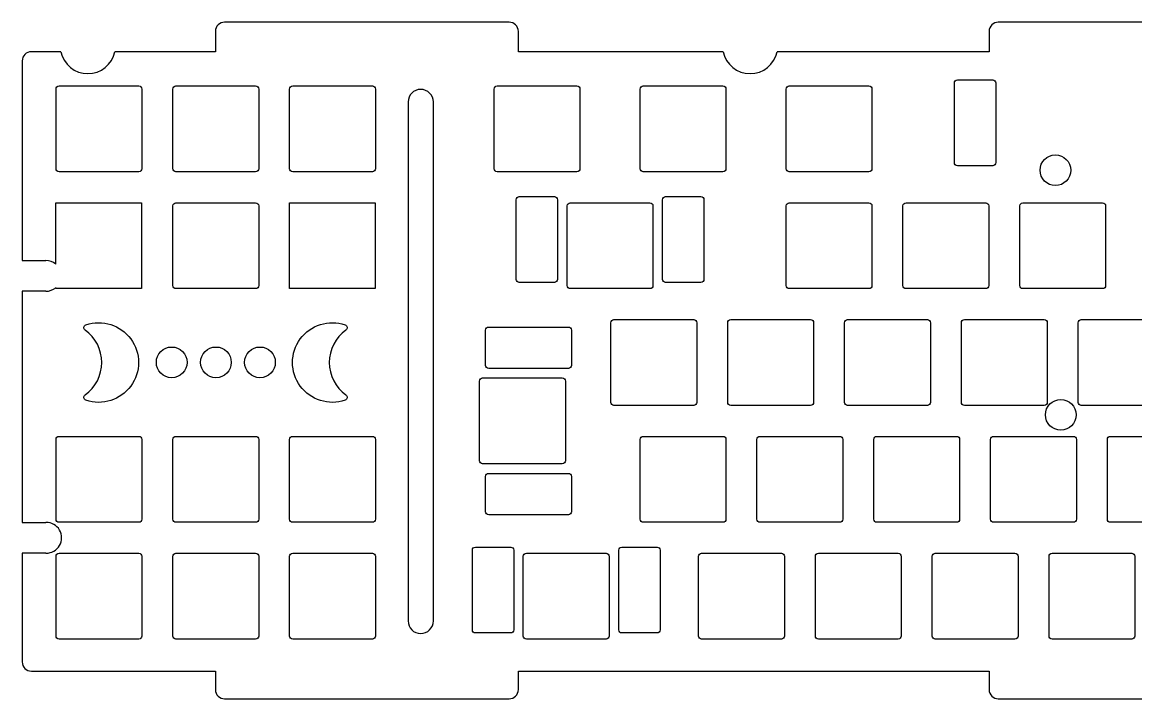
# Model space of a CAD drawing. Header units: millimetres. Extents: x -360 to -2, y -107 to 3.
# Drawn here: x -360.4 to -178.8, y -107.5 to 2.9 of the extents above; entities that cross this region are included whole.
import ezdxf

# ---------------------------------------------------------------- set-up
doc = ezdxf.new("R2010")
doc.units = ezdxf.units.MM
doc.layers.get('0').update_dxf_attribs({"linetype": 'CONTINUOUS'})

msp = doc.modelspace()

# ---------------------------------------------------------------- linework, layer by layer
for p, q in [((-280.97, 2.86), (-327.37, 2.86)), ((-280.97, 2.86), (-327.37, 2.86)), ((-154.8, 2.86), (-201.2, 2.86)), ((-154.8, 2.86), (-201.2, 2.86)), ((-328.87, 1.36), (-328.87, -1.94)), ((-328.87, 1.36), (-328.87, -1.94)), ((-279.47, -1.94), (-279.47, 1.36)), ((-279.47, -1.94), (-279.47, 1.36)), ((-202.7, 1.36), (-202.7, -1.94)), ((-202.7, 1.36), (-202.7, -1.94)), ((-360.37, -3.44), (-360.37, -36)), ((-360.37, -3.44), (-360.37, -36)), ((-354.07, -1.94), (-358.87, -1.94)), ((-354.07, -1.94), (-358.87, -1.94)), ((-328.87, -1.94), (-345.26, -1.94)), ((-328.87, -1.94), (-345.26, -1.94)), ((-246.07, -1.94), (-279.47, -1.94)), ((-246.07, -1.94), (-279.47, -1.94)), ((-202.7, -1.94), (-237.26, -1.94)), ((-202.7, -1.94), (-237.26, -1.94)), ((-208.36, -20.03), (-208.36, -7.03)), ((-208.36, -20.03), (-208.36, -7.03)), ((-207.86, -6.53), (-202.11, -6.53)), ((-207.86, -6.53), (-202.11, -6.53)), ((-201.61, -7.03), (-201.61, -20.03)), ((-201.61, -7.03), (-201.61, -20.03)), ((-354.86, -21.03), (-354.86, -8.03)), ((-354.86, -21.03), (-354.86, -8.03)), ((-354.36, -7.53), (-341.36, -7.53)), ((-354.36, -7.53), (-341.36, -7.53)), ((-340.86, -8.03), (-340.86, -21.03)), ((-340.86, -8.03), (-340.86, -21.03)), ((-335.81, -21.03), (-335.81, -8.03)), ((-335.81, -21.03), (-335.81, -8.03)), ((-335.31, -7.53), (-322.31, -7.53)), ((-335.31, -7.53), (-322.31, -7.53)), ((-321.81, -8.03), (-321.81, -21.03)), ((-321.81, -8.03), (-321.81, -21.03)), ((-316.76, -21.03), (-316.76, -8.03)), ((-316.76, -21.03), (-316.76, -8.03)), ((-316.26, -7.53), (-303.26, -7.53)), ((-316.26, -7.53), (-303.26, -7.53)), ((-302.76, -8.03), (-302.76, -21.03)), ((-302.76, -8.03), (-302.76, -21.03)), ((-283.42, -21.03), (-283.42, -8.03)), ((-283.42, -21.03), (-283.42, -8.03)), ((-282.92, -7.53), (-269.92, -7.53)), ((-282.92, -7.53), (-269.92, -7.53)), ((-269.42, -8.03), (-269.42, -21.03)), ((-269.42, -8.03), (-269.42, -21.03)), ((-259.61, -21.03), (-259.61, -8.03)), ((-259.61, -21.03), (-259.61, -8.03)), ((-259.11, -7.53), (-246.11, -7.53)), ((-259.11, -7.53), (-246.11, -7.53)), ((-245.61, -8.03), (-245.61, -21.03)), ((-245.61, -8.03), (-245.61, -21.03)), ((-235.8, -21.03), (-235.8, -8.03)), ((-235.8, -21.03), (-235.8, -8.03)), ((-235.3, -7.53), (-222.3, -7.53)), ((-235.3, -7.53), (-222.3, -7.53)), ((-221.8, -8.03), (-221.8, -21.03)), ((-221.8, -8.03), (-221.8, -21.03)), ((-341.36, -21.53), (-354.36, -21.53)), ((-341.36, -21.53), (-354.36, -21.53)), ((-322.31, -21.53), (-335.31, -21.53)), ((-322.31, -21.53), (-335.31, -21.53)), ((-303.26, -21.53), (-316.26, -21.53)), ((-303.26, -21.53), (-316.26, -21.53)), ((-269.92, -21.53), (-282.92, -21.53)), ((-269.92, -21.53), (-282.92, -21.53)), ((-246.11, -21.53), (-259.11, -21.53)), ((-246.11, -21.53), (-259.11, -21.53)), ((-222.3, -21.53), (-235.3, -21.53)), ((-222.3, -21.53), (-235.3, -21.53)), ((-202.11, -20.53), (-207.86, -20.53)), ((-202.11, -20.53), (-207.86, -20.53)), ((-354.9, -36.58), (-354.9, -26.58)), ((-354.9, -26.58), (-340.9, -26.58)), ((-354.9, -36.58), (-354.9, -26.58)), ((-354.9, -26.58), (-340.9, -26.58)), ((-340.9, -26.58), (-340.9, -40.58)), ((-340.9, -26.58), (-340.9, -40.58)), ((-335.81, -40.08), (-335.81, -27.08)), ((-335.81, -40.08), (-335.81, -27.08)), ((-335.31, -26.58), (-322.31, -26.58)), ((-335.31, -26.58), (-322.31, -26.58)), ((-321.81, -27.08), (-321.81, -40.08)), ((-321.81, -27.08), (-321.81, -40.08)), ((-279.83, -39.08), (-279.83, -26.08)), ((-279.83, -39.08), (-279.83, -26.08)), ((-279.33, -25.58), (-273.58, -25.58)), ((-279.33, -25.58), (-273.58, -25.58)), ((-273.08, -26.08), (-273.08, -39.08)), ((-273.08, -26.08), (-273.08, -39.08)), ((-271.51, -40.08), (-271.51, -27.08)), ((-271.51, -40.08), (-271.51, -27.08)), ((-271.01, -26.58), (-258.01, -26.58)), ((-271.01, -26.58), (-258.01, -26.58)), ((-257.51, -27.08), (-257.51, -40.08)), ((-257.51, -27.08), (-257.51, -40.08)), ((-255.95, -39.08), (-255.95, -26.08)), ((-255.95, -39.08), (-255.95, -26.08)), ((-255.45, -25.58), (-249.7, -25.58)), ((-255.45, -25.58), (-249.7, -25.58)), ((-249.2, -26.08), (-249.2, -39.08)), ((-249.2, -26.08), (-249.2, -39.08)), ((-235.8, -40.08), (-235.8, -27.08)), ((-235.8, -40.08), (-235.8, -27.08)), ((-235.3, -26.58), (-222.3, -26.58)), ((-235.3, -26.58), (-222.3, -26.58)), ((-221.8, -27.08), (-221.8, -40.08)), ((-221.8, -27.08), (-221.8, -40.08)), ((-216.75, -40.08), (-216.75, -27.08)), ((-216.75, -40.08), (-216.75, -27.08)), ((-216.25, -26.58), (-203.25, -26.58)), ((-216.25, -26.58), (-203.25, -26.58)), ((-202.75, -27.08), (-202.75, -40.08)), ((-202.75, -27.08), (-202.75, -40.08)), ((-197.7, -40.08), (-197.7, -27.08)), ((-197.7, -40.08), (-197.7, -27.08)), ((-197.2, -26.58), (-184.2, -26.58)), ((-197.2, -26.58), (-184.2, -26.58)), ((-183.7, -27.08), (-183.7, -40.08)), ((-183.7, -27.08), (-183.7, -40.08)), ((-360.37, -36), (-356.52, -36)), ((-360.37, -36), (-356.52, -36)), ((-273.58, -39.58), (-279.33, -39.58)), ((-273.58, -39.58), (-279.33, -39.58)), ((-249.7, -39.58), (-255.45, -39.58)), ((-249.7, -39.58), (-255.45, -39.58)), ((-356.52, -41), (-360.37, -41)), ((-360.37, -41), (-360.37, -78.71)), ((-356.52, -41), (-360.37, -41)), ((-360.37, -41), (-360.37, -78.71)), ((-354.9, -40.58), (-354.9, -40.42)), ((-354.9, -40.58), (-354.9, -40.42)), ((-340.9, -40.58), (-354.9, -40.58)), ((-340.9, -40.58), (-354.9, -40.58)), ((-322.31, -40.58), (-335.31, -40.58)), ((-322.31, -40.58), (-335.31, -40.58)), ((-258.01, -40.58), (-271.01, -40.58)), ((-258.01, -40.58), (-271.01, -40.58)), ((-222.3, -40.58), (-235.3, -40.58)), ((-222.3, -40.58), (-235.3, -40.58)), ((-203.25, -40.58), (-216.25, -40.58)), ((-203.25, -40.58), (-216.25, -40.58)), ((-184.2, -40.58), (-197.2, -40.58)), ((-184.2, -40.58), (-197.2, -40.58)), ((-284.3, -46.84), (-271.3, -46.84)), ((-284.3, -46.84), (-271.3, -46.84)), ((-264.37, -59.13), (-264.37, -46.13)), ((-264.37, -59.13), (-264.37, -46.13)), ((-263.87, -45.63), (-250.87, -45.63)), ((-263.87, -45.63), (-250.87, -45.63)), ((-250.37, -46.13), (-250.37, -59.13)), ((-250.37, -46.13), (-250.37, -59.13)), ((-245.32, -59.13), (-245.32, -46.13)), ((-245.32, -59.13), (-245.32, -46.13)), ((-244.82, -45.63), (-231.82, -45.63)), ((-244.82, -45.63), (-231.82, -45.63)), ((-231.32, -46.13), (-231.32, -59.13)), ((-231.32, -46.13), (-231.32, -59.13)), ((-226.27, -59.13), (-226.27, -46.13)), ((-226.27, -59.13), (-226.27, -46.13)), ((-225.77, -45.63), (-212.77, -45.63)), ((-225.77, -45.63), (-212.77, -45.63)), ((-212.27, -46.13), (-212.27, -59.13)), ((-212.27, -46.13), (-212.27, -59.13)), ((-207.22, -59.13), (-207.22, -46.13)), ((-207.22, -59.13), (-207.22, -46.13)), ((-206.72, -45.63), (-193.72, -45.63)), ((-206.72, -45.63), (-193.72, -45.63)), ((-193.22, -46.13), (-193.22, -59.13)), ((-193.22, -46.13), (-193.22, -59.13)), ((-188.17, -59.13), (-188.17, -46.13)), ((-188.17, -59.13), (-188.17, -46.13)), ((-187.67, -45.63), (-174.67, -45.63)), ((-187.67, -45.63), (-174.67, -45.63)), ((-284.8, -53.09), (-284.8, -47.34)), ((-284.8, -53.09), (-284.8, -47.34)), ((-270.8, -47.34), (-270.8, -53.09)), ((-270.8, -47.34), (-270.8, -53.09)), ((-271.3, -53.59), (-284.3, -53.59)), ((-271.3, -53.59), (-284.3, -53.59)), ((-285.8, -68.65), (-285.8, -55.65)), ((-285.8, -68.65), (-285.8, -55.65)), ((-285.3, -55.15), (-272.3, -55.15)), ((-285.3, -55.15), (-272.3, -55.15)), ((-271.8, -55.65), (-271.8, -68.65)), ((-271.8, -55.65), (-271.8, -68.65)), ((-250.87, -59.63), (-263.87, -59.63)), ((-250.87, -59.63), (-263.87, -59.63)), ((-231.82, -59.63), (-244.82, -59.63)), ((-231.82, -59.63), (-244.82, -59.63)), ((-212.77, -59.63), (-225.77, -59.63)), ((-212.77, -59.63), (-225.77, -59.63)), ((-193.72, -59.63), (-206.72, -59.63)), ((-193.72, -59.63), (-206.72, -59.63)), ((-174.67, -59.63), (-187.67, -59.63)), ((-174.67, -59.63), (-187.67, -59.63)), ((-354.86, -78.18), (-354.86, -65.18)), ((-354.86, -78.18), (-354.86, -65.18)), ((-354.36, -64.68), (-341.36, -64.68)), ((-354.36, -64.68), (-341.36, -64.68)), ((-340.86, -65.18), (-340.86, -78.18)), ((-340.86, -65.18), (-340.86, -78.18)), ((-335.81, -78.18), (-335.81, -65.18)), ((-335.81, -78.18), (-335.81, -65.18)), ((-335.31, -64.68), (-322.31, -64.68)), ((-335.31, -64.68), (-322.31, -64.68)), ((-321.81, -65.18), (-321.81, -78.18)), ((-321.81, -65.18), (-321.81, -78.18)), ((-316.76, -78.18), (-316.76, -65.18)), ((-316.76, -78.18), (-316.76, -65.18)), ((-316.26, -64.68), (-303.26, -64.68)), ((-316.26, -64.68), (-303.26, -64.68)), ((-302.76, -65.18), (-302.76, -78.18)), ((-302.76, -65.18), (-302.76, -78.18)), ((-259.61, -78.18), (-259.61, -65.18)), ((-259.61, -78.18), (-259.61, -65.18)), ((-259.11, -64.68), (-246.11, -64.68)), ((-259.11, -64.68), (-246.11, -64.68)), ((-245.61, -65.18), (-245.61, -78.18)), ((-245.61, -65.18), (-245.61, -78.18)), ((-240.56, -78.18), (-240.56, -65.18)), ((-240.56, -78.18), (-240.56, -65.18)), ((-240.06, -64.68), (-227.06, -64.68)), ((-240.06, -64.68), (-227.06, -64.68)), ((-226.56, -65.18), (-226.56, -78.18)), ((-226.56, -65.18), (-226.56, -78.18)), ((-221.51, -78.18), (-221.51, -65.18)), ((-221.51, -78.18), (-221.51, -65.18)), ((-221.01, -64.68), (-208.01, -64.68)), ((-221.01, -64.68), (-208.01, -64.68)), ((-207.51, -65.18), (-207.51, -78.18)), ((-207.51, -65.18), (-207.51, -78.18)), ((-202.46, -78.18), (-202.46, -65.18)), ((-202.46, -78.18), (-202.46, -65.18)), ((-201.96, -64.68), (-188.96, -64.68)), ((-201.96, -64.68), (-188.96, -64.68)), ((-188.46, -65.18), (-188.46, -78.18)), ((-188.46, -65.18), (-188.46, -78.18)), ((-183.41, -78.18), (-183.41, -65.18)), ((-183.41, -78.18), (-183.41, -65.18)), ((-182.91, -64.68), (-169.91, -64.68)), ((-182.91, -64.68), (-169.91, -64.68)), ((-272.3, -69.15), (-285.3, -69.15)), ((-272.3, -69.15), (-285.3, -69.15)), ((-284.3, -70.71), (-271.3, -70.71)), ((-284.3, -70.71), (-271.3, -70.71)), ((-284.8, -76.96), (-284.8, -71.21)), ((-284.8, -76.96), (-284.8, -71.21)), ((-270.8, -71.21), (-270.8, -76.96)), ((-270.8, -71.21), (-270.8, -76.96)), ((-271.3, -77.46), (-284.3, -77.46)), ((-271.3, -77.46), (-284.3, -77.46)), ((-360.37, -78.71), (-356.5, -78.71)), ((-360.37, -78.71), (-356.5, -78.71)), ((-341.36, -78.68), (-354.36, -78.68)), ((-341.36, -78.68), (-354.36, -78.68)), ((-322.31, -78.68), (-335.31, -78.68)), ((-322.31, -78.68), (-335.31, -78.68)), ((-303.26, -78.68), (-316.26, -78.68)), ((-303.26, -78.68), (-316.26, -78.68)), ((-246.11, -78.68), (-259.11, -78.68)), ((-246.11, -78.68), (-259.11, -78.68)), ((-227.06, -78.68), (-240.06, -78.68)), ((-227.06, -78.68), (-240.06, -78.68)), ((-208.01, -78.68), (-221.01, -78.68)), ((-208.01, -78.68), (-221.01, -78.68)), ((-188.96, -78.68), (-201.96, -78.68)), ((-188.96, -78.68), (-201.96, -78.68)), ((-169.91, -78.68), (-182.91, -78.68)), ((-169.91, -78.68), (-182.91, -78.68)), ((-286.97, -96.23), (-286.97, -83.23)), ((-286.97, -96.23), (-286.97, -83.23)), ((-286.47, -82.73), (-280.72, -82.73)), ((-286.47, -82.73), (-280.72, -82.73)), ((-280.22, -83.23), (-280.22, -96.23)), ((-280.22, -83.23), (-280.22, -96.23)), ((-263.09, -96.23), (-263.09, -83.23)), ((-263.09, -96.23), (-263.09, -83.23)), ((-262.59, -82.73), (-256.84, -82.73)), ((-262.59, -82.73), (-256.84, -82.73)), ((-256.34, -83.23), (-256.34, -96.23)), ((-256.34, -83.23), (-256.34, -96.23)), ((-356.5, -83.71), (-360.37, -83.71)), ((-360.37, -83.71), (-360.37, -101.46)), ((-356.5, -83.71), (-360.37, -83.71)), ((-360.37, -83.71), (-360.37, -101.46)), ((-354.86, -97.23), (-354.86, -84.23)), ((-354.86, -97.23), (-354.86, -84.23)), ((-354.36, -83.73), (-341.36, -83.73)), ((-354.36, -83.73), (-341.36, -83.73)), ((-340.86, -84.23), (-340.86, -97.23)), ((-340.86, -84.23), (-340.86, -97.23)), ((-335.81, -97.23), (-335.81, -84.23)), ((-335.81, -97.23), (-335.81, -84.23)), ((-335.31, -83.73), (-322.31, -83.73)), ((-335.31, -83.73), (-322.31, -83.73)), ((-321.81, -84.23), (-321.81, -97.23)), ((-321.81, -84.23), (-321.81, -97.23)), ((-316.76, -97.23), (-316.76, -84.23)), ((-316.76, -97.23), (-316.76, -84.23)), ((-316.26, -83.73), (-303.26, -83.73)), ((-316.26, -83.73), (-303.26, -83.73)), ((-302.76, -84.23), (-302.76, -97.23)), ((-302.76, -84.23), (-302.76, -97.23)), ((-278.66, -97.23), (-278.66, -84.23)), ((-278.66, -97.23), (-278.66, -84.23)), ((-278.16, -83.73), (-265.16, -83.73)), ((-278.16, -83.73), (-265.16, -83.73)), ((-264.66, -84.23), (-264.66, -97.23)), ((-264.66, -84.23), (-264.66, -97.23)), ((-250.08, -97.23), (-250.08, -84.23)), ((-250.08, -97.23), (-250.08, -84.23)), ((-249.58, -83.73), (-236.58, -83.73)), ((-249.58, -83.73), (-236.58, -83.73)), ((-236.08, -84.23), (-236.08, -97.23)), ((-236.08, -84.23), (-236.08, -97.23)), ((-231.03, -97.23), (-231.03, -84.23)), ((-231.03, -97.23), (-231.03, -84.23)), ((-230.53, -83.73), (-217.53, -83.73)), ((-230.53, -83.73), (-217.53, -83.73)), ((-217.03, -84.23), (-217.03, -97.23)), ((-217.03, -84.23), (-217.03, -97.23)), ((-211.98, -97.23), (-211.98, -84.23)), ((-211.98, -97.23), (-211.98, -84.23)), ((-211.48, -83.73), (-198.48, -83.73)), ((-211.48, -83.73), (-198.48, -83.73)), ((-197.98, -84.23), (-197.98, -97.23)), ((-197.98, -84.23), (-197.98, -97.23)), ((-192.93, -97.23), (-192.93, -84.23)), ((-192.93, -97.23), (-192.93, -84.23)), ((-192.43, -83.73), (-179.43, -83.73)), ((-192.43, -83.73), (-179.43, -83.73)), ((-178.93, -84.23), (-178.93, -97.23)), ((-178.93, -84.23), (-178.93, -97.23)), ((-341.36, -97.73), (-354.36, -97.73)), ((-341.36, -97.73), (-354.36, -97.73)), ((-322.31, -97.73), (-335.31, -97.73)), ((-322.31, -97.73), (-335.31, -97.73)), ((-303.26, -97.73), (-316.26, -97.73)), ((-303.26, -97.73), (-316.26, -97.73)), ((-280.72, -96.73), (-286.47, -96.73)), ((-280.72, -96.73), (-286.47, -96.73)), ((-265.16, -97.73), (-278.16, -97.73)), ((-265.16, -97.73), (-278.16, -97.73)), ((-256.84, -96.73), (-262.59, -96.73)), ((-256.84, -96.73), (-262.59, -96.73)), ((-236.58, -97.73), (-249.58, -97.73)), ((-236.58, -97.73), (-249.58, -97.73)), ((-217.53, -97.73), (-230.53, -97.73)), ((-217.53, -97.73), (-230.53, -97.73)), ((-198.48, -97.73), (-211.48, -97.73)), ((-198.48, -97.73), (-211.48, -97.73)), ((-179.43, -97.73), (-192.43, -97.73)), ((-179.43, -97.73), (-192.43, -97.73)), ((-358.87, -102.96), (-328.87, -102.96)), ((-358.87, -102.96), (-328.87, -102.96)), ((-328.87, -102.96), (-328.87, -105.96)), ((-328.87, -102.96), (-328.87, -105.96)), ((-279.47, -105.96), (-279.47, -102.96)), ((-279.47, -102.96), (-202.7, -102.96)), ((-279.47, -105.96), (-279.47, -102.96)), ((-279.47, -102.96), (-202.7, -102.96)), ((-202.7, -102.96), (-202.7, -105.96)), ((-202.7, -102.96), (-202.7, -105.96)), ((-327.37, -107.46), (-280.97, -107.46)), ((-327.37, -107.46), (-280.97, -107.46)), ((-201.2, -107.46), (-154.8, -107.46)), ((-201.2, -107.46), (-154.8, -107.46))]:
    msp.add_line(p, q)
for points in [[(-297.45, -94.76, 1), (-293.33, -94.76), (-293.33, -10.14, 1), (-297.45, -10.14)], [(-297.45, -94.76, 1), (-293.33, -94.76), (-293.33, -10.14, 1), (-297.45, -10.14)], [(-350.11, -57.9, 0.512989), (-350.11, -47.35, -0.610914), (-349.98, -46.47, -1.392399), (-349.98, -58.78, -0.610914)], [(-350.11, -57.9, 0.512989), (-350.11, -47.35, -0.610914), (-349.98, -46.47, -1.392399), (-349.98, -58.78, -0.610914)], [(-307.59, -47.35, 0.512989), (-307.59, -57.9, -0.610914), (-307.72, -58.78, -1.392399), (-307.72, -46.47, -0.610914)], [(-307.59, -47.35, 0.512989), (-307.59, -57.9, -0.610914), (-307.72, -58.78, -1.392399), (-307.72, -46.47, -0.610914)]]:
    msp.add_lwpolyline(points, format="xyb", close=True)
msp.add_lwpolyline([(-302.8, -40.58), (-316.8, -40.58), (-316.8, -26.58), (-302.8, -26.58)], close=True)
msp.add_lwpolyline([(-302.8, -40.58), (-316.8, -40.58), (-316.8, -26.58), (-302.8, -26.58)], close=True)
for centre in [(-191.89, -21.27), (-191.89, -21.27), (-336, -52.6), (-336, -52.6), (-328.78, -52.6), (-328.78, -52.6), (-321.6, -52.6), (-321.6, -52.6), (-191.01, -61.16), (-191.01, -61.16)]:
    msp.add_circle(centre, 2.5)
for centre, radius, start, end in [((-327.37, 1.36), 1.5, 90, 180), ((-327.37, 1.36), 1.5, 90, 180), ((-280.97, 1.36), 1.5, 0, 90), ((-280.97, 1.36), 1.5, 0, 90), ((-201.2, 1.36), 1.5, 90, 180), ((-201.2, 1.36), 1.5, 90, 180), ((-358.87, -3.44), 1.5, 90, 180), ((-358.87, -3.44), 1.5, 90, 180), ((-349.67, -1.02), 4.5, 191.8282, 348.1718), ((-349.67, -1.02), 4.5, 191.8282, 348.1718), ((-241.67, -1.02), 4.5, 191.8282, 348.1718), ((-241.67, -1.02), 4.5, 191.8282, 348.1718), ((-356.5, -38.5), 2.5, 50.2379, 90.4831), ((-356.5, -38.5), 2.5, 50.2379, 90.4831), ((-356.5, -38.5), 2.5, 269.5168, 309.7621), ((-356.5, -38.5), 2.5, 269.5168, 309.7621), ((-356.45, -81.21), 2.5, -91.131, 91.1292), ((-356.45, -81.21), 2.5, -91.131, 91.1292), ((-358.87, -101.46), 1.5, 180, 270), ((-358.87, -101.46), 1.5, 180, 270), ((-327.37, -105.96), 1.5, 180, 270), ((-327.37, -105.96), 1.5, 180, 270), ((-280.97, -105.96), 1.5, -90, 0), ((-280.97, -105.96), 1.5, -90, 0), ((-201.2, -105.96), 1.5, 180, 270), ((-201.2, -105.96), 1.5, 180, 270)]:
    msp.add_arc(centre, radius, start, end)
for points in [[(-208.36, -7.03), (-208.36, -6.75), (-208.13, -6.53), (-207.86, -6.53)], [(-208.36, -7.03), (-208.36, -6.75), (-208.13, -6.53), (-207.86, -6.53)], [(-202.11, -6.53), (-201.83, -6.53), (-201.61, -6.75), (-201.61, -7.03)], [(-202.11, -6.53), (-201.83, -6.53), (-201.61, -6.75), (-201.61, -7.03)], [(-354.86, -8.03), (-354.86, -7.75), (-354.63, -7.53), (-354.36, -7.53)], [(-354.86, -8.03), (-354.86, -7.75), (-354.63, -7.53), (-354.36, -7.53)], [(-341.36, -7.53), (-341.08, -7.53), (-340.86, -7.75), (-340.86, -8.03)], [(-341.36, -7.53), (-341.08, -7.53), (-340.86, -7.75), (-340.86, -8.03)], [(-335.81, -8.03), (-335.81, -7.75), (-335.58, -7.53), (-335.31, -7.53)], [(-335.81, -8.03), (-335.81, -7.75), (-335.58, -7.53), (-335.31, -7.53)], [(-322.31, -7.53), (-322.03, -7.53), (-321.81, -7.75), (-321.81, -8.03)], [(-322.31, -7.53), (-322.03, -7.53), (-321.81, -7.75), (-321.81, -8.03)], [(-316.76, -8.03), (-316.76, -7.75), (-316.53, -7.53), (-316.26, -7.53)], [(-316.76, -8.03), (-316.76, -7.75), (-316.53, -7.53), (-316.26, -7.53)], [(-303.26, -7.53), (-302.98, -7.53), (-302.76, -7.75), (-302.76, -8.03)], [(-303.26, -7.53), (-302.98, -7.53), (-302.76, -7.75), (-302.76, -8.03)], [(-283.42, -8.03), (-283.42, -7.75), (-283.2, -7.53), (-282.92, -7.53)], [(-283.42, -8.03), (-283.42, -7.75), (-283.2, -7.53), (-282.92, -7.53)], [(-269.92, -7.53), (-269.64, -7.53), (-269.42, -7.75), (-269.42, -8.03)], [(-269.92, -7.53), (-269.64, -7.53), (-269.42, -7.75), (-269.42, -8.03)], [(-259.61, -8.03), (-259.61, -7.75), (-259.38, -7.53), (-259.11, -7.53)], [(-259.61, -8.03), (-259.61, -7.75), (-259.38, -7.53), (-259.11, -7.53)], [(-246.11, -7.53), (-245.83, -7.53), (-245.61, -7.75), (-245.61, -8.03)], [(-246.11, -7.53), (-245.83, -7.53), (-245.61, -7.75), (-245.61, -8.03)], [(-235.8, -8.03), (-235.8, -7.75), (-235.57, -7.53), (-235.3, -7.53)], [(-235.8, -8.03), (-235.8, -7.75), (-235.57, -7.53), (-235.3, -7.53)], [(-222.3, -7.53), (-222.02, -7.53), (-221.8, -7.75), (-221.8, -8.03)], [(-222.3, -7.53), (-222.02, -7.53), (-221.8, -7.75), (-221.8, -8.03)], [(-354.36, -21.53), (-354.63, -21.53), (-354.86, -21.3), (-354.86, -21.03)], [(-354.36, -21.53), (-354.63, -21.53), (-354.86, -21.3), (-354.86, -21.03)], [(-340.86, -21.03), (-340.86, -21.3), (-341.08, -21.53), (-341.36, -21.53)], [(-340.86, -21.03), (-340.86, -21.3), (-341.08, -21.53), (-341.36, -21.53)], [(-335.31, -21.53), (-335.58, -21.53), (-335.81, -21.3), (-335.81, -21.03)], [(-335.31, -21.53), (-335.58, -21.53), (-335.81, -21.3), (-335.81, -21.03)], [(-321.81, -21.03), (-321.81, -21.3), (-322.03, -21.53), (-322.31, -21.53)], [(-321.81, -21.03), (-321.81, -21.3), (-322.03, -21.53), (-322.31, -21.53)], [(-316.26, -21.53), (-316.53, -21.53), (-316.76, -21.3), (-316.76, -21.03)], [(-316.26, -21.53), (-316.53, -21.53), (-316.76, -21.3), (-316.76, -21.03)], [(-302.76, -21.03), (-302.76, -21.3), (-302.98, -21.53), (-303.26, -21.53)], [(-302.76, -21.03), (-302.76, -21.3), (-302.98, -21.53), (-303.26, -21.53)], [(-282.92, -21.53), (-283.2, -21.53), (-283.42, -21.3), (-283.42, -21.03)], [(-282.92, -21.53), (-283.2, -21.53), (-283.42, -21.3), (-283.42, -21.03)], [(-269.42, -21.03), (-269.42, -21.3), (-269.64, -21.53), (-269.92, -21.53)], [(-269.42, -21.03), (-269.42, -21.3), (-269.64, -21.53), (-269.92, -21.53)], [(-259.11, -21.53), (-259.38, -21.53), (-259.61, -21.3), (-259.61, -21.03)], [(-259.11, -21.53), (-259.38, -21.53), (-259.61, -21.3), (-259.61, -21.03)], [(-245.61, -21.03), (-245.61, -21.3), (-245.83, -21.53), (-246.11, -21.53)], [(-245.61, -21.03), (-245.61, -21.3), (-245.83, -21.53), (-246.11, -21.53)], [(-235.3, -21.53), (-235.57, -21.53), (-235.8, -21.3), (-235.8, -21.03)], [(-235.3, -21.53), (-235.57, -21.53), (-235.8, -21.3), (-235.8, -21.03)], [(-221.8, -21.03), (-221.8, -21.3), (-222.02, -21.53), (-222.3, -21.53)], [(-221.8, -21.03), (-221.8, -21.3), (-222.02, -21.53), (-222.3, -21.53)], [(-207.86, -20.53), (-208.13, -20.53), (-208.36, -20.3), (-208.36, -20.03)], [(-207.86, -20.53), (-208.13, -20.53), (-208.36, -20.3), (-208.36, -20.03)], [(-201.61, -20.03), (-201.61, -20.3), (-201.83, -20.53), (-202.11, -20.53)], [(-201.61, -20.03), (-201.61, -20.3), (-201.83, -20.53), (-202.11, -20.53)], [(-335.81, -27.08), (-335.81, -26.8), (-335.58, -26.58), (-335.31, -26.58)], [(-335.81, -27.08), (-335.81, -26.8), (-335.58, -26.58), (-335.31, -26.58)], [(-322.31, -26.58), (-322.03, -26.58), (-321.81, -26.8), (-321.81, -27.08)], [(-322.31, -26.58), (-322.03, -26.58), (-321.81, -26.8), (-321.81, -27.08)], [(-279.83, -26.08), (-279.83, -25.8), (-279.6, -25.58), (-279.33, -25.58)], [(-279.83, -26.08), (-279.83, -25.8), (-279.6, -25.58), (-279.33, -25.58)], [(-273.58, -25.58), (-273.3, -25.58), (-273.08, -25.8), (-273.08, -26.08)], [(-273.58, -25.58), (-273.3, -25.58), (-273.08, -25.8), (-273.08, -26.08)], [(-271.51, -27.08), (-271.51, -26.8), (-271.29, -26.58), (-271.01, -26.58)], [(-271.51, -27.08), (-271.51, -26.8), (-271.29, -26.58), (-271.01, -26.58)], [(-258.01, -26.58), (-257.74, -26.58), (-257.51, -26.8), (-257.51, -27.08)], [(-258.01, -26.58), (-257.74, -26.58), (-257.51, -26.8), (-257.51, -27.08)], [(-255.95, -26.08), (-255.95, -25.8), (-255.73, -25.58), (-255.45, -25.58)], [(-255.95, -26.08), (-255.95, -25.8), (-255.73, -25.58), (-255.45, -25.58)], [(-249.7, -25.58), (-249.43, -25.58), (-249.2, -25.8), (-249.2, -26.08)], [(-249.7, -25.58), (-249.43, -25.58), (-249.2, -25.8), (-249.2, -26.08)], [(-235.8, -27.08), (-235.8, -26.8), (-235.57, -26.58), (-235.3, -26.58)], [(-235.8, -27.08), (-235.8, -26.8), (-235.57, -26.58), (-235.3, -26.58)], [(-222.3, -26.58), (-222.02, -26.58), (-221.8, -26.8), (-221.8, -27.08)], [(-222.3, -26.58), (-222.02, -26.58), (-221.8, -26.8), (-221.8, -27.08)], [(-216.75, -27.08), (-216.75, -26.8), (-216.52, -26.58), (-216.25, -26.58)], [(-216.75, -27.08), (-216.75, -26.8), (-216.52, -26.58), (-216.25, -26.58)], [(-203.25, -26.58), (-202.97, -26.58), (-202.75, -26.8), (-202.75, -27.08)], [(-203.25, -26.58), (-202.97, -26.58), (-202.75, -26.8), (-202.75, -27.08)], [(-197.7, -27.08), (-197.7, -26.8), (-197.47, -26.58), (-197.2, -26.58)], [(-197.7, -27.08), (-197.7, -26.8), (-197.47, -26.58), (-197.2, -26.58)], [(-184.2, -26.58), (-183.92, -26.58), (-183.7, -26.8), (-183.7, -27.08)], [(-184.2, -26.58), (-183.92, -26.58), (-183.7, -26.8), (-183.7, -27.08)], [(-279.33, -39.58), (-279.6, -39.58), (-279.83, -39.35), (-279.83, -39.08)], [(-279.33, -39.58), (-279.6, -39.58), (-279.83, -39.35), (-279.83, -39.08)], [(-273.08, -39.08), (-273.08, -39.35), (-273.3, -39.58), (-273.58, -39.58)], [(-273.08, -39.08), (-273.08, -39.35), (-273.3, -39.58), (-273.58, -39.58)], [(-255.45, -39.58), (-255.73, -39.58), (-255.95, -39.35), (-255.95, -39.08)], [(-255.45, -39.58), (-255.73, -39.58), (-255.95, -39.35), (-255.95, -39.08)], [(-249.2, -39.08), (-249.2, -39.35), (-249.43, -39.58), (-249.7, -39.58)], [(-249.2, -39.08), (-249.2, -39.35), (-249.43, -39.58), (-249.7, -39.58)], [(-335.31, -40.58), (-335.58, -40.58), (-335.81, -40.35), (-335.81, -40.08)], [(-335.31, -40.58), (-335.58, -40.58), (-335.81, -40.35), (-335.81, -40.08)], [(-321.81, -40.08), (-321.81, -40.35), (-322.03, -40.58), (-322.31, -40.58)], [(-321.81, -40.08), (-321.81, -40.35), (-322.03, -40.58), (-322.31, -40.58)], [(-271.01, -40.58), (-271.29, -40.58), (-271.51, -40.35), (-271.51, -40.08)], [(-271.01, -40.58), (-271.29, -40.58), (-271.51, -40.35), (-271.51, -40.08)], [(-257.51, -40.08), (-257.51, -40.35), (-257.74, -40.58), (-258.01, -40.58)], [(-257.51, -40.08), (-257.51, -40.35), (-257.74, -40.58), (-258.01, -40.58)], [(-235.3, -40.58), (-235.57, -40.58), (-235.8, -40.35), (-235.8, -40.08)], [(-235.3, -40.58), (-235.57, -40.58), (-235.8, -40.35), (-235.8, -40.08)], [(-221.8, -40.08), (-221.8, -40.35), (-222.02, -40.58), (-222.3, -40.58)], [(-221.8, -40.08), (-221.8, -40.35), (-222.02, -40.58), (-222.3, -40.58)], [(-216.25, -40.58), (-216.52, -40.58), (-216.75, -40.35), (-216.75, -40.08)], [(-216.25, -40.58), (-216.52, -40.58), (-216.75, -40.35), (-216.75, -40.08)], [(-202.75, -40.08), (-202.75, -40.35), (-202.97, -40.58), (-203.25, -40.58)], [(-202.75, -40.08), (-202.75, -40.35), (-202.97, -40.58), (-203.25, -40.58)], [(-197.2, -40.58), (-197.47, -40.58), (-197.7, -40.35), (-197.7, -40.08)], [(-197.2, -40.58), (-197.47, -40.58), (-197.7, -40.35), (-197.7, -40.08)], [(-183.7, -40.08), (-183.7, -40.35), (-183.92, -40.58), (-184.2, -40.58)], [(-183.7, -40.08), (-183.7, -40.35), (-183.92, -40.58), (-184.2, -40.58)], [(-284.8, -47.34), (-284.8, -47.06), (-284.58, -46.84), (-284.3, -46.84)], [(-284.8, -47.34), (-284.8, -47.06), (-284.58, -46.84), (-284.3, -46.84)], [(-271.3, -46.84), (-271.03, -46.84), (-270.8, -47.06), (-270.8, -47.34)], [(-271.3, -46.84), (-271.03, -46.84), (-270.8, -47.06), (-270.8, -47.34)], [(-264.37, -46.13), (-264.37, -45.85), (-264.15, -45.63), (-263.87, -45.63)], [(-264.37, -46.13), (-264.37, -45.85), (-264.15, -45.63), (-263.87, -45.63)], [(-250.87, -45.63), (-250.59, -45.63), (-250.37, -45.85), (-250.37, -46.13)], [(-250.87, -45.63), (-250.59, -45.63), (-250.37, -45.85), (-250.37, -46.13)], [(-245.32, -46.13), (-245.32, -45.85), (-245.1, -45.63), (-244.82, -45.63)], [(-245.32, -46.13), (-245.32, -45.85), (-245.1, -45.63), (-244.82, -45.63)], [(-231.82, -45.63), (-231.54, -45.63), (-231.32, -45.85), (-231.32, -46.13)], [(-231.82, -45.63), (-231.54, -45.63), (-231.32, -45.85), (-231.32, -46.13)], [(-226.27, -46.13), (-226.27, -45.85), (-226.05, -45.63), (-225.77, -45.63)], [(-226.27, -46.13), (-226.27, -45.85), (-226.05, -45.63), (-225.77, -45.63)], [(-212.77, -45.63), (-212.49, -45.63), (-212.27, -45.85), (-212.27, -46.13)], [(-212.77, -45.63), (-212.49, -45.63), (-212.27, -45.85), (-212.27, -46.13)], [(-207.22, -46.13), (-207.22, -45.85), (-207, -45.63), (-206.72, -45.63)], [(-207.22, -46.13), (-207.22, -45.85), (-207, -45.63), (-206.72, -45.63)], [(-193.72, -45.63), (-193.44, -45.63), (-193.22, -45.85), (-193.22, -46.13)], [(-193.72, -45.63), (-193.44, -45.63), (-193.22, -45.85), (-193.22, -46.13)], [(-188.17, -46.13), (-188.17, -45.85), (-187.95, -45.63), (-187.67, -45.63)], [(-188.17, -46.13), (-188.17, -45.85), (-187.95, -45.63), (-187.67, -45.63)], [(-284.3, -53.59), (-284.58, -53.59), (-284.8, -53.36), (-284.8, -53.09)], [(-284.3, -53.59), (-284.58, -53.59), (-284.8, -53.36), (-284.8, -53.09)], [(-270.8, -53.09), (-270.8, -53.36), (-271.03, -53.59), (-271.3, -53.59)], [(-270.8, -53.09), (-270.8, -53.36), (-271.03, -53.59), (-271.3, -53.59)], [(-285.8, -55.65), (-285.8, -55.38), (-285.58, -55.15), (-285.3, -55.15)], [(-285.8, -55.65), (-285.8, -55.38), (-285.58, -55.15), (-285.3, -55.15)], [(-272.3, -55.15), (-272.03, -55.15), (-271.8, -55.38), (-271.8, -55.65)], [(-272.3, -55.15), (-272.03, -55.15), (-271.8, -55.38), (-271.8, -55.65)], [(-263.87, -59.63), (-264.15, -59.63), (-264.37, -59.4), (-264.37, -59.13)], [(-263.87, -59.63), (-264.15, -59.63), (-264.37, -59.4), (-264.37, -59.13)], [(-250.37, -59.13), (-250.37, -59.4), (-250.59, -59.63), (-250.87, -59.63)], [(-250.37, -59.13), (-250.37, -59.4), (-250.59, -59.63), (-250.87, -59.63)], [(-244.82, -59.63), (-245.1, -59.63), (-245.32, -59.4), (-245.32, -59.13)], [(-244.82, -59.63), (-245.1, -59.63), (-245.32, -59.4), (-245.32, -59.13)], [(-231.32, -59.13), (-231.32, -59.4), (-231.54, -59.63), (-231.82, -59.63)], [(-231.32, -59.13), (-231.32, -59.4), (-231.54, -59.63), (-231.82, -59.63)], [(-225.77, -59.63), (-226.05, -59.63), (-226.27, -59.4), (-226.27, -59.13)], [(-225.77, -59.63), (-226.05, -59.63), (-226.27, -59.4), (-226.27, -59.13)], [(-212.27, -59.13), (-212.27, -59.4), (-212.49, -59.63), (-212.77, -59.63)], [(-212.27, -59.13), (-212.27, -59.4), (-212.49, -59.63), (-212.77, -59.63)], [(-206.72, -59.63), (-207, -59.63), (-207.22, -59.4), (-207.22, -59.13)], [(-206.72, -59.63), (-207, -59.63), (-207.22, -59.4), (-207.22, -59.13)], [(-193.22, -59.13), (-193.22, -59.4), (-193.44, -59.63), (-193.72, -59.63)], [(-193.22, -59.13), (-193.22, -59.4), (-193.44, -59.63), (-193.72, -59.63)], [(-187.67, -59.63), (-187.95, -59.63), (-188.17, -59.4), (-188.17, -59.13)], [(-187.67, -59.63), (-187.95, -59.63), (-188.17, -59.4), (-188.17, -59.13)], [(-354.86, -65.18), (-354.86, -64.9), (-354.63, -64.68), (-354.36, -64.68)], [(-354.86, -65.18), (-354.86, -64.9), (-354.63, -64.68), (-354.36, -64.68)], [(-341.36, -64.68), (-341.08, -64.68), (-340.86, -64.9), (-340.86, -65.18)], [(-341.36, -64.68), (-341.08, -64.68), (-340.86, -64.9), (-340.86, -65.18)], [(-335.81, -65.18), (-335.81, -64.9), (-335.58, -64.68), (-335.31, -64.68)], [(-335.81, -65.18), (-335.81, -64.9), (-335.58, -64.68), (-335.31, -64.68)], [(-322.31, -64.68), (-322.03, -64.68), (-321.81, -64.9), (-321.81, -65.18)], [(-322.31, -64.68), (-322.03, -64.68), (-321.81, -64.9), (-321.81, -65.18)], [(-316.76, -65.18), (-316.76, -64.9), (-316.53, -64.68), (-316.26, -64.68)], [(-316.76, -65.18), (-316.76, -64.9), (-316.53, -64.68), (-316.26, -64.68)], [(-303.26, -64.68), (-302.98, -64.68), (-302.76, -64.9), (-302.76, -65.18)], [(-303.26, -64.68), (-302.98, -64.68), (-302.76, -64.9), (-302.76, -65.18)], [(-259.61, -65.18), (-259.61, -64.9), (-259.38, -64.68), (-259.11, -64.68)], [(-259.61, -65.18), (-259.61, -64.9), (-259.38, -64.68), (-259.11, -64.68)], [(-246.11, -64.68), (-245.83, -64.68), (-245.61, -64.9), (-245.61, -65.18)], [(-246.11, -64.68), (-245.83, -64.68), (-245.61, -64.9), (-245.61, -65.18)], [(-240.56, -65.18), (-240.56, -64.9), (-240.33, -64.68), (-240.06, -64.68)], [(-240.56, -65.18), (-240.56, -64.9), (-240.33, -64.68), (-240.06, -64.68)], [(-227.06, -64.68), (-226.78, -64.68), (-226.56, -64.9), (-226.56, -65.18)], [(-227.06, -64.68), (-226.78, -64.68), (-226.56, -64.9), (-226.56, -65.18)], [(-221.51, -65.18), (-221.51, -64.9), (-221.28, -64.68), (-221.01, -64.68)], [(-221.51, -65.18), (-221.51, -64.9), (-221.28, -64.68), (-221.01, -64.68)], [(-208.01, -64.68), (-207.73, -64.68), (-207.51, -64.9), (-207.51, -65.18)], [(-208.01, -64.68), (-207.73, -64.68), (-207.51, -64.9), (-207.51, -65.18)], [(-202.46, -65.18), (-202.46, -64.9), (-202.23, -64.68), (-201.96, -64.68)], [(-202.46, -65.18), (-202.46, -64.9), (-202.23, -64.68), (-201.96, -64.68)], [(-188.96, -64.68), (-188.68, -64.68), (-188.46, -64.9), (-188.46, -65.18)], [(-188.96, -64.68), (-188.68, -64.68), (-188.46, -64.9), (-188.46, -65.18)], [(-183.41, -65.18), (-183.41, -64.9), (-183.18, -64.68), (-182.91, -64.68)], [(-183.41, -65.18), (-183.41, -64.9), (-183.18, -64.68), (-182.91, -64.68)], [(-285.3, -69.15), (-285.58, -69.15), (-285.8, -68.93), (-285.8, -68.65)], [(-285.3, -69.15), (-285.58, -69.15), (-285.8, -68.93), (-285.8, -68.65)], [(-271.8, -68.65), (-271.8, -68.93), (-272.03, -69.15), (-272.3, -69.15)], [(-271.8, -68.65), (-271.8, -68.93), (-272.03, -69.15), (-272.3, -69.15)], [(-284.8, -71.21), (-284.8, -70.94), (-284.58, -70.71), (-284.3, -70.71)], [(-284.8, -71.21), (-284.8, -70.94), (-284.58, -70.71), (-284.3, -70.71)], [(-271.3, -70.71), (-271.03, -70.71), (-270.8, -70.94), (-270.8, -71.21)], [(-271.3, -70.71), (-271.03, -70.71), (-270.8, -70.94), (-270.8, -71.21)], [(-284.3, -77.46), (-284.58, -77.46), (-284.8, -77.24), (-284.8, -76.96)], [(-284.3, -77.46), (-284.58, -77.46), (-284.8, -77.24), (-284.8, -76.96)], [(-270.8, -76.96), (-270.8, -77.24), (-271.03, -77.46), (-271.3, -77.46)], [(-270.8, -76.96), (-270.8, -77.24), (-271.03, -77.46), (-271.3, -77.46)], [(-354.36, -78.68), (-354.63, -78.68), (-354.86, -78.45), (-354.86, -78.18)], [(-354.36, -78.68), (-354.63, -78.68), (-354.86, -78.45), (-354.86, -78.18)], [(-340.86, -78.18), (-340.86, -78.45), (-341.08, -78.68), (-341.36, -78.68)], [(-340.86, -78.18), (-340.86, -78.45), (-341.08, -78.68), (-341.36, -78.68)], [(-335.31, -78.68), (-335.58, -78.68), (-335.81, -78.45), (-335.81, -78.18)], [(-335.31, -78.68), (-335.58, -78.68), (-335.81, -78.45), (-335.81, -78.18)], [(-321.81, -78.18), (-321.81, -78.45), (-322.03, -78.68), (-322.31, -78.68)], [(-321.81, -78.18), (-321.81, -78.45), (-322.03, -78.68), (-322.31, -78.68)], [(-316.26, -78.68), (-316.53, -78.68), (-316.76, -78.45), (-316.76, -78.18)], [(-316.26, -78.68), (-316.53, -78.68), (-316.76, -78.45), (-316.76, -78.18)], [(-302.76, -78.18), (-302.76, -78.45), (-302.98, -78.68), (-303.26, -78.68)], [(-302.76, -78.18), (-302.76, -78.45), (-302.98, -78.68), (-303.26, -78.68)], [(-259.11, -78.68), (-259.38, -78.68), (-259.61, -78.45), (-259.61, -78.18)], [(-259.11, -78.68), (-259.38, -78.68), (-259.61, -78.45), (-259.61, -78.18)], [(-245.61, -78.18), (-245.61, -78.45), (-245.83, -78.68), (-246.11, -78.68)], [(-245.61, -78.18), (-245.61, -78.45), (-245.83, -78.68), (-246.11, -78.68)], [(-240.06, -78.68), (-240.33, -78.68), (-240.56, -78.45), (-240.56, -78.18)], [(-240.06, -78.68), (-240.33, -78.68), (-240.56, -78.45), (-240.56, -78.18)], [(-226.56, -78.18), (-226.56, -78.45), (-226.78, -78.68), (-227.06, -78.68)], [(-226.56, -78.18), (-226.56, -78.45), (-226.78, -78.68), (-227.06, -78.68)], [(-221.01, -78.68), (-221.28, -78.68), (-221.51, -78.45), (-221.51, -78.18)], [(-221.01, -78.68), (-221.28, -78.68), (-221.51, -78.45), (-221.51, -78.18)], [(-207.51, -78.18), (-207.51, -78.45), (-207.73, -78.68), (-208.01, -78.68)], [(-207.51, -78.18), (-207.51, -78.45), (-207.73, -78.68), (-208.01, -78.68)], [(-201.96, -78.68), (-202.23, -78.68), (-202.46, -78.45), (-202.46, -78.18)], [(-201.96, -78.68), (-202.23, -78.68), (-202.46, -78.45), (-202.46, -78.18)], [(-188.46, -78.18), (-188.46, -78.45), (-188.68, -78.68), (-188.96, -78.68)], [(-188.46, -78.18), (-188.46, -78.45), (-188.68, -78.68), (-188.96, -78.68)], [(-182.91, -78.68), (-183.18, -78.68), (-183.41, -78.45), (-183.41, -78.18)], [(-182.91, -78.68), (-183.18, -78.68), (-183.41, -78.45), (-183.41, -78.18)], [(-286.97, -83.23), (-286.97, -82.95), (-286.75, -82.73), (-286.47, -82.73)], [(-286.97, -83.23), (-286.97, -82.95), (-286.75, -82.73), (-286.47, -82.73)], [(-280.72, -82.73), (-280.44, -82.73), (-280.22, -82.95), (-280.22, -83.23)], [(-280.72, -82.73), (-280.44, -82.73), (-280.22, -82.95), (-280.22, -83.23)], [(-263.09, -83.23), (-263.09, -82.95), (-262.87, -82.73), (-262.59, -82.73)], [(-263.09, -83.23), (-263.09, -82.95), (-262.87, -82.73), (-262.59, -82.73)], [(-256.84, -82.73), (-256.57, -82.73), (-256.34, -82.95), (-256.34, -83.23)], [(-256.84, -82.73), (-256.57, -82.73), (-256.34, -82.95), (-256.34, -83.23)], [(-354.86, -84.23), (-354.86, -83.95), (-354.63, -83.73), (-354.36, -83.73)], [(-354.86, -84.23), (-354.86, -83.95), (-354.63, -83.73), (-354.36, -83.73)], [(-341.36, -83.73), (-341.08, -83.73), (-340.86, -83.95), (-340.86, -84.23)], [(-341.36, -83.73), (-341.08, -83.73), (-340.86, -83.95), (-340.86, -84.23)], [(-335.81, -84.23), (-335.81, -83.95), (-335.58, -83.73), (-335.31, -83.73)], [(-335.81, -84.23), (-335.81, -83.95), (-335.58, -83.73), (-335.31, -83.73)], [(-322.31, -83.73), (-322.03, -83.73), (-321.81, -83.95), (-321.81, -84.23)], [(-322.31, -83.73), (-322.03, -83.73), (-321.81, -83.95), (-321.81, -84.23)], [(-316.76, -84.23), (-316.76, -83.95), (-316.53, -83.73), (-316.26, -83.73)], [(-316.76, -84.23), (-316.76, -83.95), (-316.53, -83.73), (-316.26, -83.73)], [(-303.26, -83.73), (-302.98, -83.73), (-302.76, -83.95), (-302.76, -84.23)], [(-303.26, -83.73), (-302.98, -83.73), (-302.76, -83.95), (-302.76, -84.23)], [(-278.66, -84.23), (-278.66, -83.95), (-278.43, -83.73), (-278.16, -83.73)], [(-278.66, -84.23), (-278.66, -83.95), (-278.43, -83.73), (-278.16, -83.73)], [(-265.16, -83.73), (-264.88, -83.73), (-264.66, -83.95), (-264.66, -84.23)], [(-265.16, -83.73), (-264.88, -83.73), (-264.66, -83.95), (-264.66, -84.23)], [(-250.08, -84.23), (-250.08, -83.95), (-249.86, -83.73), (-249.58, -83.73)], [(-250.08, -84.23), (-250.08, -83.95), (-249.86, -83.73), (-249.58, -83.73)], [(-236.58, -83.73), (-236.31, -83.73), (-236.08, -83.95), (-236.08, -84.23)], [(-236.58, -83.73), (-236.31, -83.73), (-236.08, -83.95), (-236.08, -84.23)], [(-231.03, -84.23), (-231.03, -83.95), (-230.81, -83.73), (-230.53, -83.73)], [(-231.03, -84.23), (-231.03, -83.95), (-230.81, -83.73), (-230.53, -83.73)], [(-217.53, -83.73), (-217.26, -83.73), (-217.03, -83.95), (-217.03, -84.23)], [(-217.53, -83.73), (-217.26, -83.73), (-217.03, -83.95), (-217.03, -84.23)], [(-211.98, -84.23), (-211.98, -83.95), (-211.76, -83.73), (-211.48, -83.73)], [(-211.98, -84.23), (-211.98, -83.95), (-211.76, -83.73), (-211.48, -83.73)], [(-198.48, -83.73), (-198.21, -83.73), (-197.98, -83.95), (-197.98, -84.23)], [(-198.48, -83.73), (-198.21, -83.73), (-197.98, -83.95), (-197.98, -84.23)], [(-192.93, -84.23), (-192.93, -83.95), (-192.71, -83.73), (-192.43, -83.73)], [(-192.93, -84.23), (-192.93, -83.95), (-192.71, -83.73), (-192.43, -83.73)], [(-179.43, -83.73), (-179.16, -83.73), (-178.93, -83.95), (-178.93, -84.23)], [(-179.43, -83.73), (-179.16, -83.73), (-178.93, -83.95), (-178.93, -84.23)], [(-286.47, -96.73), (-286.75, -96.73), (-286.97, -96.5), (-286.97, -96.23)], [(-286.47, -96.73), (-286.75, -96.73), (-286.97, -96.5), (-286.97, -96.23)], [(-280.22, -96.23), (-280.22, -96.5), (-280.44, -96.73), (-280.72, -96.73)], [(-280.22, -96.23), (-280.22, -96.5), (-280.44, -96.73), (-280.72, -96.73)], [(-262.59, -96.73), (-262.87, -96.73), (-263.09, -96.5), (-263.09, -96.23)], [(-262.59, -96.73), (-262.87, -96.73), (-263.09, -96.5), (-263.09, -96.23)], [(-256.34, -96.23), (-256.34, -96.5), (-256.57, -96.73), (-256.84, -96.73)], [(-256.34, -96.23), (-256.34, -96.5), (-256.57, -96.73), (-256.84, -96.73)], [(-354.36, -97.73), (-354.63, -97.73), (-354.86, -97.5), (-354.86, -97.23)], [(-354.36, -97.73), (-354.63, -97.73), (-354.86, -97.5), (-354.86, -97.23)], [(-340.86, -97.23), (-340.86, -97.5), (-341.08, -97.73), (-341.36, -97.73)], [(-340.86, -97.23), (-340.86, -97.5), (-341.08, -97.73), (-341.36, -97.73)], [(-335.31, -97.73), (-335.58, -97.73), (-335.81, -97.5), (-335.81, -97.23)], [(-335.31, -97.73), (-335.58, -97.73), (-335.81, -97.5), (-335.81, -97.23)], [(-321.81, -97.23), (-321.81, -97.5), (-322.03, -97.73), (-322.31, -97.73)], [(-321.81, -97.23), (-321.81, -97.5), (-322.03, -97.73), (-322.31, -97.73)], [(-316.26, -97.73), (-316.53, -97.73), (-316.76, -97.5), (-316.76, -97.23)], [(-316.26, -97.73), (-316.53, -97.73), (-316.76, -97.5), (-316.76, -97.23)], [(-302.76, -97.23), (-302.76, -97.5), (-302.98, -97.73), (-303.26, -97.73)], [(-302.76, -97.23), (-302.76, -97.5), (-302.98, -97.73), (-303.26, -97.73)], [(-278.16, -97.73), (-278.43, -97.73), (-278.66, -97.5), (-278.66, -97.23)], [(-278.16, -97.73), (-278.43, -97.73), (-278.66, -97.5), (-278.66, -97.23)], [(-264.66, -97.23), (-264.66, -97.5), (-264.88, -97.73), (-265.16, -97.73)], [(-264.66, -97.23), (-264.66, -97.5), (-264.88, -97.73), (-265.16, -97.73)], [(-249.58, -97.73), (-249.86, -97.73), (-250.08, -97.5), (-250.08, -97.23)], [(-249.58, -97.73), (-249.86, -97.73), (-250.08, -97.5), (-250.08, -97.23)], [(-236.08, -97.23), (-236.08, -97.5), (-236.31, -97.73), (-236.58, -97.73)], [(-236.08, -97.23), (-236.08, -97.5), (-236.31, -97.73), (-236.58, -97.73)], [(-230.53, -97.73), (-230.81, -97.73), (-231.03, -97.5), (-231.03, -97.23)], [(-230.53, -97.73), (-230.81, -97.73), (-231.03, -97.5), (-231.03, -97.23)], [(-217.03, -97.23), (-217.03, -97.5), (-217.26, -97.73), (-217.53, -97.73)], [(-217.03, -97.23), (-217.03, -97.5), (-217.26, -97.73), (-217.53, -97.73)], [(-211.48, -97.73), (-211.76, -97.73), (-211.98, -97.5), (-211.98, -97.23)], [(-211.48, -97.73), (-211.76, -97.73), (-211.98, -97.5), (-211.98, -97.23)], [(-197.98, -97.23), (-197.98, -97.5), (-198.21, -97.73), (-198.48, -97.73)], [(-197.98, -97.23), (-197.98, -97.5), (-198.21, -97.73), (-198.48, -97.73)], [(-192.43, -97.73), (-192.71, -97.73), (-192.93, -97.5), (-192.93, -97.23)], [(-192.43, -97.73), (-192.71, -97.73), (-192.93, -97.5), (-192.93, -97.23)], [(-178.93, -97.23), (-178.93, -97.5), (-179.16, -97.73), (-179.43, -97.73)], [(-178.93, -97.23), (-178.93, -97.5), (-179.16, -97.73), (-179.43, -97.73)]]:
    msp.add_open_spline(points, degree=3)

doc.saveas('drawing.dxf')
